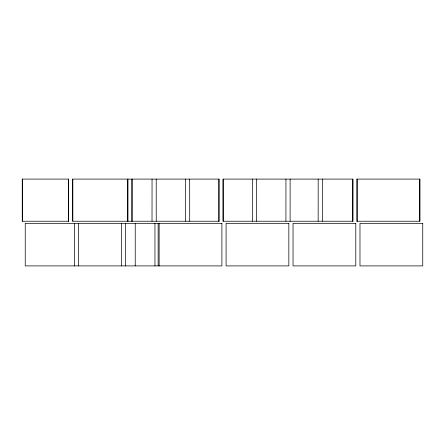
<?xml version="1.0" encoding="UTF-8"?>
<svg xmlns="http://www.w3.org/2000/svg" width="445" height="445" viewBox="0 0 445 445"><rect width="100%" height="100%" fill="white"/><g stroke="black" fill="none" stroke-linecap="round" stroke-linejoin="round"><path stroke-width="0.67" d="M68.619 179.096L22.25 179.096L22.25 221.243L68.619 221.243M218.996 179.096L72.719 179.096L72.719 221.243L218.996 221.243M352.896 221.243L223.095 221.243L223.095 179.096L352.896 179.096L352.835 221.243L352.813 179.096M356.996 179.096L419.846 179.096L419.846 221.243L356.996 221.243M419.802 179.096L419.807 221.243M357.079 179.096L357.079 221.243M357.035 179.096L357.04 221.243M322.341 179.096L322.364 221.243M318.181 179.096L318.153 221.243M290.129 179.096L290.107 221.243M285.946 179.096L285.924 221.243M256.654 179.096L256.632 221.243M252.471 179.096L252.448 221.243M223.123 179.096L223.156 221.243M218.973 221.243L218.957 179.096L218.912 221.243M189.681 179.096L189.709 221.243M185.498 179.096L185.526 221.243M159.138 223.334L159.138 265.904M158.142 223.334L158.142 265.904M156.212 179.096L156.234 221.243M154.955 223.334L154.955 265.904M152.051 179.096L152.023 221.243M135.224 223.334L135.224 265.904M125.662 223.334L125.662 265.904M121.479 223.334L121.479 265.904M78.637 223.334L78.637 265.904M74.454 223.334L74.454 265.904M72.774 179.096L72.78 221.243M22.333 179.096L22.333 221.243M221.905 223.334L25.237 223.334L25.237 265.904L221.905 265.904L221.905 223.334M288.849 223.334L226.088 223.334L226.088 265.904L288.849 265.904L288.849 223.334M355.8 223.334L293.038 223.334L293.038 265.904L355.8 265.904L355.8 223.334M422.75 223.334L359.983 223.334L359.983 265.904L422.75 265.904L422.75 223.334M132.004 221.243L132.004 179.096L131.981 221.243M127.821 221.243L127.821 179.096L127.81 221.243M68.569 221.243L68.591 179.096L68.536 221.243"/></g></svg>
